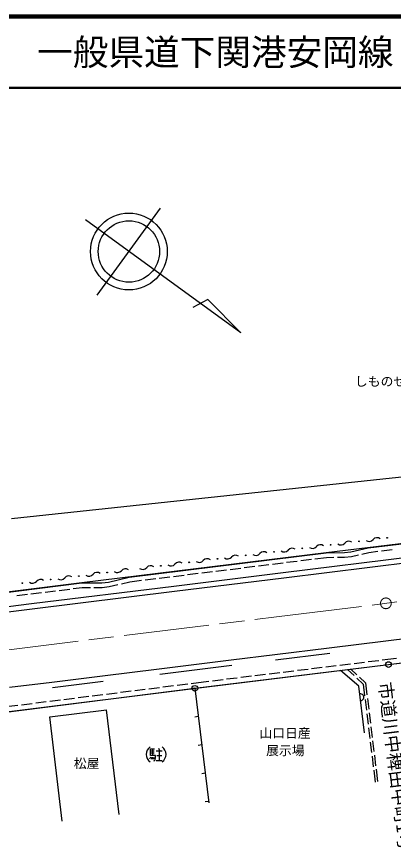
# Model space of a CAD drawing. Units: millimetres at full size, sheet at 1:1000; details may follow other scales. Extents: x 40000 to 680000, y 20000 to 380000.
# Drawn here: x 213839 to 266730, y 264304 to 380000 of the extents above; entities that cross this region are included whole.
import ezdxf
from ezdxf.enums import TextEntityAlignment as Align

# ---------------------------------------------------------------- set-up
doc = ezdxf.new("R2010")
doc.units = ezdxf.units.MM
doc.header["$LTSCALE"] = 1000
doc.linetypes.add('CHAIN', pattern=[18.5, 12, -1.5, 3.5, -1.5])
for name, color, linetype, lineweight in [('M-BGD', 7, 'Continuous', 25), ('M-BMK', 2, 'CHAIN', 13), ('M-BMK-HTXT', 7, 'Continuous', 13), ('M-BMK-ROW', 30, 'Continuous', 25), ('M-BMK-SRVR', 3, 'Continuous', 25), ('M-STR-STRC', 7, 'Continuous', 25), ('M-TTL', 2, 'Continuous', 140), ('M-TTL-LINE', 7, 'Continuous', 50)]:
    doc.layers.add(name, color=color, linetype=linetype, lineweight=lineweight)
doc.layers.add('M-TTL-TXT', color=7, linetype='Continuous')
doc.styles.add('ＭＳ ゴシック', font='')
doc.styles.get('ＭＳ ゴシック').set_extended_font_data('MS Gothic')

msp = doc.modelspace()

# ---------------------------------------------------------------- linework, layer by layer
at = {"layer": 'M-BGD'}
for p, q in [((268731, 315473), (213134, 309531)), ((263152, 305493), (292088, 308996)), ((251239, 302032), (279278, 305496)), ((260747, 304914), (263152, 305493)), ((229644, 301373), (257306, 304798)), ((257306, 304798), (259838, 304817)), ((259838, 304817), (260747, 304914)), ((260858, 304272), (261820, 304503)), ((262306, 304620), (263268, 304852)), ((263268, 304852), (264542, 305006)), ((265039, 305066), (266528, 305247)), ((247771, 302963), (249260, 303147)), ((249756, 303208), (251245, 303393)), ((251741, 303454), (253230, 303638)), ((253726, 303700), (255215, 303884)), ((255711, 303946), (257348, 304148)), ((257348, 304148), (258362, 304156)), ((258862, 304159), (259875, 304167)), ((259875, 304167), (260858, 304272)), ((235932, 300133), (251239, 302032)), ((239832, 301980), (241321, 302164)), ((241817, 302226), (243306, 302410)), ((243802, 302471), (245290, 302656)), ((245787, 302717), (247275, 302901)), ((226752, 300687), (229644, 301373)), ((229759, 300733), (231396, 300935)), ((231893, 300997), (233381, 301181)), ((233877, 301243), (235366, 301427)), ((235862, 301488), (237351, 301673)), ((237847, 301734), (239336, 301918)), ((194156, 296986), (222999, 300573)), ((215962, 297671), (235932, 300133)), ((219826, 299524), (221314, 299709)), ((221810, 299770), (223042, 299924)), ((222999, 300573), (225830, 300593)), ((223042, 299924), (224204, 299931)), ((224704, 299935), (225865, 299943)), ((225830, 300593), (226752, 300687)), ((225865, 299943), (226861, 300045)), ((226861, 300045), (228067, 300331)), ((228553, 300447), (229759, 300733)), ((213872, 298783), (215360, 298968)), ((215856, 299030), (217345, 299215)), ((217841, 299277), (219329, 299462)), ((201015, 295844), (215962, 297671)), ((266023, 289117), (288824, 291915)), ((250165, 289777), (257807, 290713)), ((261189, 289281), (262678, 289463)), ((263174, 289524), (264663, 289706)), ((265159, 289767), (265932, 289861)), ((265932, 289861), (267159, 290012)), ((233933, 287782), (244036, 289022)), ((240161, 285952), (266023, 289117)), ((251263, 288066), (252752, 288248)), ((253248, 288309), (254737, 288491)), ((255234, 288552), (256722, 288734)), ((257219, 288795), (258708, 288977)), ((259204, 289038), (260693, 289220)), ((261860, 286093), (259294, 288293)), ((261202, 287565), (260291, 288415)), ((261591, 287681), (260744, 288471)), ((241337, 286851), (242826, 287033)), ((243322, 287094), (244811, 287276)), ((245308, 287337), (246797, 287519)), ((247293, 287580), (248782, 287762)), ((249278, 287823), (250767, 288005)), ((262478, 286374), (261567, 287224)), ((262803, 286550), (261956, 287340)), ((212431, 282470), (240161, 285952)), ((218911, 285904), (225980, 286788)), ((232404, 285733), (233893, 285920)), ((234389, 285983), (235877, 286170)), ((236373, 286232), (237861, 286419)), ((238358, 286481), (240069, 286696)), ((238858, 285788), (238362, 285727)), ((238858, 285788), (240826, 269710)), ((240069, 286696), (240841, 286790)), ((262659, 279563), (261860, 286093)), ((262478, 286374), (262682, 284709)), ((262803, 286550), (263011, 284852)), ((222482, 284488), (223971, 284675)), ((224467, 284737), (225955, 284924)), ((226451, 284986), (227939, 285173)), ((228435, 285235), (229924, 285422)), ((230420, 285484), (231908, 285671)), ((214545, 283491), (216033, 283678)), ((216529, 283740), (218017, 283927)), ((218513, 283989), (220002, 284176)), ((220498, 284238), (221986, 284425)), ((262743, 284213), (262925, 282724)), ((263071, 284355), (263254, 282866)), ((212337, 283214), (214048, 283429)), ((218496, 281795), (226465, 282753)), ((228227, 268091), (226465, 282753)), ((263314, 282370), (263496, 280881)), ((220258, 267134), (218496, 281795)), ((239344, 281818), (238847, 281757)), ((262986, 282228), (263168, 280739)), ((263229, 280243), (263411, 278754)), ((263557, 280385), (263739, 278896)), ((239830, 277847), (239333, 277786)), ((263472, 278257), (263654, 276769)), ((263800, 278400), (263982, 276911)), ((232625, 276370), (232625, 277308)), ((232625, 277308), (233211, 277308)), ((232625, 277017), (233156, 277017)), ((232625, 276723), (233152, 276723)), ((232923, 277308), (232923, 276370)), ((233453, 277017), (234274, 277017)), ((233453, 277017), (234268, 277017)), ((233744, 277372), (233919, 277078)), ((233857, 277017), (233857, 275665)), ((232628, 276134), (232511, 275844)), ((233333, 276370), (232625, 276370)), ((232745, 276136), (232806, 275844)), ((232922, 276134), (232980, 275845)), ((233039, 276134), (233156, 275899)), ((233042, 275668), (233152, 275607)), ((233152, 275607), (233275, 275775)), ((233275, 275775), (233333, 276066)), ((233333, 276066), (233333, 276370)), ((233450, 275665), (234265, 275665)), ((233511, 276370), (234210, 276370)), ((263715, 276272), (263897, 274783)), ((264043, 276415), (264225, 274926)), ((263958, 274287), (264161, 272623)), ((264286, 274429), (264494, 272731)), ((240316, 273877), (239819, 273816)), ((240802, 269906), (240305, 269846))]:
    msp.add_line(p, q, dxfattribs=at)
for centre in [(265848, 306890), (253939, 305418), (257909, 305909), (261878, 306400), (245999, 304437), (249969, 304928), (238060, 303456), (242029, 303947), (226565, 302028), (234090, 302965), (218627, 301034), (222596, 301531), (214658, 300537)]:
    msp.add_circle(centre, 50, dxfattribs=at)
for centre, radius, start, end in [((263303, 307105), 725, 233.4419, 320.64754), ((264424, 306185), 725, 53.4419, 140.64754), ((255363, 306123), 725, 233.4419, 320.64754), ((256484, 305204), 725, 53.4419, 140.64754), ((259333, 306614), 725, 233.4419, 320.64754), ((260454, 305695), 725, 53.4419, 140.64754), ((244575, 303732), 725, 53.4419, 140.64754), ((247424, 305142), 725, 233.4419, 320.64754), ((248545, 304223), 725, 53.4419, 140.64754), ((251393, 305633), 725, 233.4419, 320.64754), ((252515, 304713), 725, 53.4419, 140.64754), ((235514, 303670), 725, 233.4419, 320.64754), ((236635, 302751), 725, 53.4419, 140.64754), ((239484, 304161), 725, 233.4419, 320.64754), ((240605, 303242), 725, 53.4419, 140.64754), ((243454, 304652), 725, 233.4419, 320.64754), ((225142, 301321), 725, 53.53492, 140.74056), ((227988, 302735), 725, 233.53492, 320.74056), ((229111, 301818), 725, 53.53492, 140.74056), ((231544, 303180), 725, 233.4419, 320.64754), ((232666, 302260), 725, 53.4419, 140.64754), ((217204, 300327), 725, 53.53492, 140.74056), ((220050, 301741), 725, 233.53492, 320.74056), ((221173, 300824), 725, 53.53492, 140.74056), ((224019, 302238), 725, 233.53492, 320.74056), ((216081, 301244), 725, 233.53492, 320.74056), ((262052, 284526), 500, 276.97776, 96.97776), ((233285, 276517), 1264, 123.85503, 236.14497), ((233557, 276517), 1264, 303.85503, 56.14497)]:
    msp.add_arc(centre, radius, start, end, dxfattribs=at)
at = {"layer": 'M-BMK'}
for p, q in [((250337, 295807), (270184, 298265)), ((210569, 290928), (250337, 295807))]:
    msp.add_line(p, q, dxfattribs=at)
msp.add_circle((265661, 297705), 750, dxfattribs=at)
at = {"layer": 'M-BMK-ROW'}
for points in [[(366200, 311157), (350815, 312494), (343901, 312733), (328670, 312567), (321681, 312197), (307179, 310909), (292088, 308996), (257306, 304798), (222999, 300573), (188163, 296253), (172760, 294311), (159659, 292835), (145497, 291836), (139123, 291454), (126922, 291293), (107951, 292162), (90604, 293923), (81751, 295381), (70428, 297640), (68472, 298084)], [(211578, 282363), (238858, 285788), (266023, 289117), (310806, 294612), (319863, 295477), (331988, 296089), (336494, 296230), (349458, 295958), (358944, 295240), (364007, 294679)]]:
    msp.add_lwpolyline(points, dxfattribs=at)
for centre in [(266023, 289117), (238858, 285788)]:
    msp.add_circle(centre, 400, dxfattribs=at)
at = {"layer": 'M-BMK-SRVR'}
for p, q in [((225171, 340943), (234042, 353141)), ((245291, 335637), (223508, 351477)), ((240696, 340310), (238558, 339201)), ((245291, 335637), (240696, 340310))]:
    msp.add_line(p, q, dxfattribs=at)
for radius in [5387, 4309]:
    msp.add_circle((229607, 347042), radius, dxfattribs=at)
at = {"layer": 'M-STR-STRC'}
for p, q in [((251331, 301287), (279371, 304751)), ((236025, 299388), (251331, 301287)), ((216054, 296926), (236025, 299388)), ((201106, 295100), (216054, 296926)), ((257716, 291457), (269502, 292939)), ((243944, 289767), (250074, 290522)), ((250074, 290522), (257716, 291457)), ((233841, 288526), (243944, 289767)), ((225887, 287532), (233841, 288526)), ((218818, 286648), (225887, 287532)), ((212871, 285945), (218818, 286648))]:
    msp.add_line(p, q, dxfattribs=at)
at = {"layer": 'M-TTL'}
msp.add_line((680000, 380000), (40000, 380000), dxfattribs=at)
at = {"layer": 'M-TTL-LINE'}
msp.add_line((40000, 370000), (680000, 370000), dxfattribs=at)

# ---------------------------------------------------------------- texts
at = {"layer": 'M-BGD', "style": 'ＭＳ ゴシック'}
for s, p in [('しものせき環境みらい館', (271219, 328829)), ('山口日産', (251514, 279508)), ('展示場', (251558, 277064)), ('松屋', (223681, 275251))]:
    msp.add_text(s, height=1320, dxfattribs=at).set_placement(p, align=Align.MIDDLE_CENTER)
at = {"layer": 'M-BMK-HTXT', "style": 'ＭＳ ゴシック'}
msp.add_text('市道川中稗田中町1号線', height=1833, rotation=276.978, dxfattribs=at).set_placement((265557, 286662), align=Align.MIDDLE_LEFT)
at = {"layer": 'M-TTL-TXT', "style": 'ＭＳ ゴシック'}
msp.add_text('一般県道下関港安岡線', height=3666, dxfattribs=at).set_placement((216734, 375000), align=Align.MIDDLE_LEFT)

doc.saveas('drawing.dxf')
